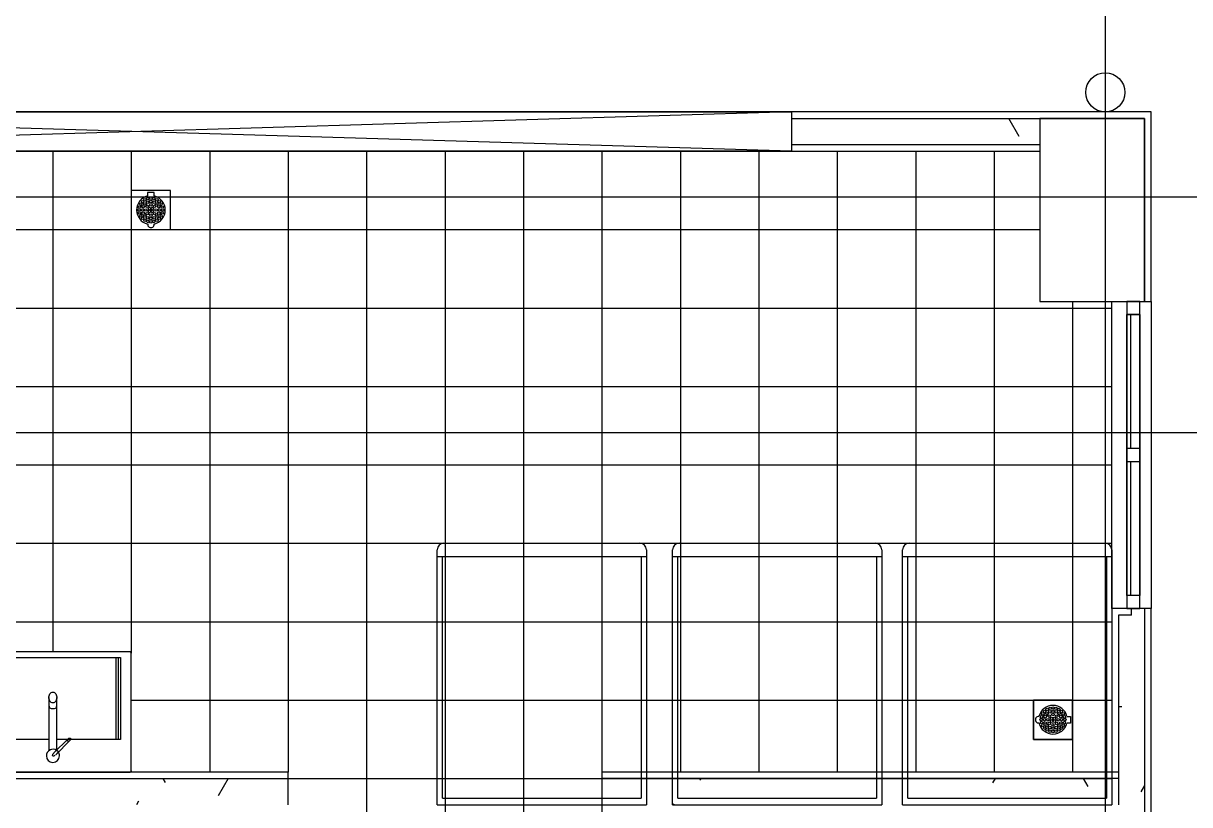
# Model space of a CAD drawing. Header units: millimetres. Extents: x -145636 to 131102, y -135903 to -7470.
# Drawn here: x 23482 to 27942, y -18323 to -15334 of the extents above; entities that cross this region are included whole.
import ezdxf

# ---------------------------------------------------------------- set-up
doc = ezdxf.new("R2010")
doc.units = ezdxf.units.MM
doc.layers.add('M_ARCHI', color=8, linetype='Continuous')

# ---------------------------------------------------------------- blocks, each defined once
blk = doc.blocks.new('RF Archi 21.10.2024')
at = {"layer": 'M_ARCHI', "color": 8}
for p, q in [((-138786, -25375.2), (-138786, -138101)), ((-138761, -32078.5), (-145836, -32078.5)), ((-145011, -32078.5), (-139986, -32078.5)), ((-139986, -32228.5), (-145011, -32078.5)), ((-139986, -32078.5), (-145011, -32228.5)), ((-139986, -32078.5), (-139986, -32228.5)), ((-139986, -32078.5), (-139986, -32228.5)), ((-139986, -32103.5), (-139036, -32103.5)), ((-139986, -32103.5), (-138936, -32103.5)), ((-139036, -32103.5), (-138636, -32103.5)), ((-138636, -32103.5), (-139036, -32103.5)), ((-139036, -32103.5), (-139036, -32803.5)), ((-138936, -32103.5), (-138761, -32103.5)), ((-138736, -32078.5), (-138761, -32078.5)), ((-138736, -32078.5), (-138761, -32078.5)), ((-138761, -32103.5), (-138636, -32103.5)), ((-138761, -32103.5), (-138736, -32103.5)), ((-138636, -32078.5), (-138736, -32078.5)), ((-138611, -32078.5), (-138636, -32078.5)), ((-138636, -32103.5), (-138636, -32703.5)), ((-138636, -32103.5), (-138636, -32703.5)), ((-138636, -32803.5), (-138636, -32103.5)), ((-138611, -32803.5), (-138611, -32078.5)), ((-139986, -32203.5), (-139036, -32203.5)), ((-145636, -32228.5), (-139036, -32228.5)), ((-139986, -32228.5), (-145011, -32228.5)), ((-142511, -32378.5), (-142511, -32528.5)), ((-142361, -32378.5), (-142511, -32378.5)), ((-142511, -32378.5), (-142511, -32528.5)), ((-142361, -32378.5), (-142511, -32378.5)), ((-142361, -32528.5), (-142361, -32378.5)), ((-142361, -32528.5), (-142361, -32378.5)), ((-152583.2, -32403.5), (-121724.8, -32403.5)), ((-142448.5, -32386), (-142448.5, -32399.9)), ((-142423.5, -32386), (-142448.5, -32386)), ((-142423.5, -32399.9), (-142423.5, -32386)), ((-142511, -32528.5), (-142361, -32528.5)), ((-142511, -32528.5), (-142361, -32528.5)), ((-138636, -32703.5), (-138636, -32803.5)), ((-138636, -32703.5), (-138636, -32803.5)), ((-139036, -32803.5), (-138636, -32803.5)), ((-138761, -32803.5), (-138611, -32803.5)), ((-138761, -33978.5), (-138761, -32803.5)), ((-138761, -32803.5), (-138611, -32803.5)), ((-138703.8, -32803.5), (-138703.8, -32853.5)), ((-138653.8, -32803.5), (-138703.8, -32803.5)), ((-138653.8, -32853.5), (-138653.8, -32803.5)), ((-138611, -32803.5), (-138611, -33978.5)), ((-138703.8, -32853.5), (-138653.8, -32853.5)), ((-138703.8, -32853.5), (-138703.8, -33928.5)), ((-138703.8, -32853.5), (-138653.8, -32853.5)), ((-138703.8, -33928.5), (-138703.8, -32853.5)), ((-138653.8, -32853.5), (-138703.8, -32853.5)), ((-138688.8, -33366), (-138688.8, -32853.5)), ((-138688.8, -32853.5), (-138653.8, -32853.5)), ((-138653.8, -32853.5), (-138653.8, -33366)), ((-138653.8, -33928.5), (-138653.8, -32853.5)), ((-138653.8, -32853.5), (-138653.8, -33928.5)), ((-138688.8, -33316), (-138688.8, -32903.5)), ((-138653.8, -32903.5), (-138653.8, -33316)), ((-145570.6, -33304.1), (-131314.5, -33304.1)), ((-138653.8, -33366), (-138703.8, -33366)), ((-138703.8, -33366), (-138703.8, -33416)), ((-138703.8, -33366), (-138703.8, -33416)), ((-138653.8, -33366), (-138688.8, -33366)), ((-138653.8, -33416), (-138653.8, -33366)), ((-138653.8, -33416), (-138653.8, -33366)), ((-138703.8, -33416), (-138653.8, -33416)), ((-138688.8, -33928.5), (-138688.8, -33416)), ((-138688.8, -33416), (-138653.8, -33416)), ((-138653.8, -33416), (-138653.8, -33928.5)), ((-138688.8, -33878.5), (-138688.8, -33466)), ((-138653.8, -33466), (-138653.8, -33878.5)), ((-141341, -34728.5), (-141341, -33753.5)), ((-141316, -33728.5), (-140566, -33728.5)), ((-140541, -33753.5), (-140541, -34728.5)), ((-140441, -34728.5), (-140441, -33753.5)), ((-140416, -33728.5), (-139666, -33728.5)), ((-139641, -33753.5), (-139641, -34728.5)), ((-139561, -34728.5), (-139561, -33753.5)), ((-139536, -33728.5), (-138786, -33728.5)), ((-138761, -33753.5), (-138761, -34728.5)), ((-141341, -33778.5), (-140541, -33778.5)), ((-141321, -34703.5), (-141321, -33778.5)), ((-140561, -33778.5), (-140561, -34703.5)), ((-140441, -33778.5), (-139641, -33778.5)), ((-140421, -34703.5), (-140421, -33778.5)), ((-139661, -33778.5), (-139661, -34703.5)), ((-139561, -33778.5), (-138761, -33778.5)), ((-139541, -34703.5), (-139541, -33778.5)), ((-138781, -33778.5), (-138781, -34703.5)), ((-138653.8, -33928.5), (-138703.8, -33928.5)), ((-138703.8, -33928.5), (-138703.8, -33978.5)), ((-138653.8, -33928.5), (-138703.8, -33928.5)), ((-138653.8, -33928.5), (-138703.8, -33928.5)), ((-138653.8, -33928.5), (-138688.8, -33928.5)), ((-138653.8, -33978.5), (-138653.8, -33928.5)), ((-138761, -33978.5), (-138761, -34603.5)), ((-138611, -33978.5), (-138761, -33978.5)), ((-138611, -33978.5), (-138761, -33978.5)), ((-138703.8, -33978.5), (-138653.8, -33978.5)), ((-138686, -34003.5), (-138686, -33978.5)), ((-138636, -33978.5), (-138636, -41228.5)), ((-138636, -33978.5), (-138636, -41228.5)), ((-138611, -41228.5), (-138611, -33978.5)), ((-138736, -34003.5), (-138736, -34603.5)), ((-138686, -34003.5), (-138736, -34003.5)), ((-142516, -34143.5), (-143106, -34143.5)), ((-143070.1, -34164.9), (-142551.9, -34164.9)), ((-143051.9, -34164.9), (-142570.1, -34164.9)), ((-142570.1, -34164.9), (-142570.1, -34478.5)), ((-142561, -34164.9), (-142561, -34478.5)), ((-142561, -34164.9), (-142561, -34478.5)), ((-142551.9, -34164.9), (-142551.9, -34478.5)), ((-142511, -34598.5), (-142511, -34148.5)), ((-142822.2, -34304.7), (-142819.8, -34301.9)), ((-142819.8, -34301.9), (-142817.1, -34299.8)), ((-142817.1, -34299.8), (-142814.1, -34298.4)), ((-142814.1, -34298.4), (-142811, -34298)), ((-142811, -34298), (-142807.9, -34298.4)), ((-142807.9, -34298.4), (-142804.9, -34299.8)), ((-142804.9, -34299.8), (-142802.2, -34301.9)), ((-142802.2, -34301.9), (-142799.9, -34304.7)), ((-142826, -34318.4), (-142826, -34353.4)), ((-142825.9, -34316.2), (-142825.3, -34312.1)), ((-142825.9, -34320.5), (-142825.9, -34316.2)), ((-142825.3, -34324.7), (-142825.9, -34320.5)), ((-142825.3, -34312.1), (-142824, -34308.2)), ((-142824, -34328.6), (-142825.3, -34324.7)), ((-142824, -34308.2), (-142822.2, -34304.7)), ((-142822.2, -34332), (-142824, -34328.6)), ((-142819.8, -34334.9), (-142822.2, -34332)), ((-142817.1, -34337), (-142819.8, -34334.9)), ((-142814.1, -34338.3), (-142817.1, -34337)), ((-142811, -34338.7), (-142814.1, -34338.3)), ((-142807.9, -34338.3), (-142811, -34338.7)), ((-142804.9, -34337), (-142807.9, -34338.3)), ((-142802.2, -34334.9), (-142804.9, -34337)), ((-142799.9, -34332), (-142802.2, -34334.9)), ((-142799.9, -34304.7), (-142798, -34308.2)), ((-142798, -34328.6), (-142799.9, -34332)), ((-142798, -34308.2), (-142796.7, -34312.1)), ((-142796.7, -34324.7), (-142798, -34328.6)), ((-142796.7, -34312.1), (-142796.1, -34316.2)), ((-142796.1, -34320.5), (-142796.7, -34324.7)), ((-142796.1, -34316.2), (-142796.1, -34320.5)), ((-142796, -34353.4), (-142796, -34318.4)), ((-139061, -34328.5), (-139061, -34478.5)), ((-138911, -34328.5), (-139061, -34328.5)), ((-139061, -34478.5), (-139061, -34328.5)), ((-139061, -34328.5), (-138911, -34328.5)), ((-138911, -34478.5), (-138911, -34328.5)), ((-138911, -34328.5), (-138911, -34478.5)), ((-142826, -34353.4), (-142826, -34521.5)), ((-142796, -34521.1), (-142796, -34353.4)), ((-138932.4, -34391), (-138918.5, -34391)), ((-138918.5, -34391), (-138918.5, -34416)), ((-138918.5, -34416), (-138932.4, -34416)), ((-142825.1, -34478.5), (-143070.1, -34478.5)), ((-142825.1, -34478.5), (-143051.9, -34478.5)), ((-142752.8, -34476.2), (-142806.9, -34530.3)), ((-142551.9, -34478.5), (-142796.9, -34478.5)), ((-142570.1, -34478.5), (-142796.9, -34478.5)), ((-142755.7, -34482.2), (-142755.6, -34481)), ((-142755.6, -34481), (-142755.2, -34479.8)), ((-142755.2, -34479.8), (-142754.6, -34478.5)), ((-142754.6, -34478.5), (-142753.8, -34477.4)), ((-142753.8, -34477.4), (-142752.8, -34476.2)), ((-142752.8, -34476.2), (-142751.7, -34475.3)), ((-142751.7, -34475.3), (-142750.5, -34474.5)), ((-142750.5, -34474.5), (-142749.3, -34473.9)), ((-142749.3, -34473.9), (-142748, -34473.5)), ((-142748, -34473.5), (-142746.8, -34473.4)), ((-142746.8, -34473.4), (-142745.7, -34473.5)), ((-142745.7, -34473.5), (-142744.8, -34473.9)), ((-142744.8, -34473.9), (-142744, -34474.5)), ((-142744, -34481), (-142744.8, -34482.2)), ((-142744, -34474.5), (-142743.4, -34475.3)), ((-142743.4, -34479.8), (-142744, -34481)), ((-142743.4, -34475.3), (-142743, -34476.2)), ((-142743, -34478.5), (-142743.4, -34479.8)), ((-142743, -34476.2), (-142742.9, -34477.3)), ((-142742.9, -34477.3), (-142743, -34478.5)), ((-139061, -34478.5), (-138911, -34478.5)), ((-138911, -34478.5), (-139061, -34478.5)), ((-142799.8, -34537.4), (-142745.8, -34483.3)), ((-142796.2, -34532.9), (-142786.9, -34523.6)), ((-142789, -34525.7), (-142795.3, -34519.5)), ((-142755.6, -34483.3), (-142755.7, -34482.2)), ((-142755.2, -34484.3), (-142755.6, -34483.3)), ((-142754.6, -34485.1), (-142755.2, -34484.3)), ((-142753.8, -34485.7), (-142754.6, -34485.1)), ((-142752.9, -34486), (-142753.8, -34485.7)), ((-142751.8, -34486.2), (-142752.9, -34486)), ((-142750.6, -34486), (-142751.8, -34486.2)), ((-142749.3, -34485.7), (-142750.6, -34486)), ((-142748.1, -34485.1), (-142749.3, -34485.7)), ((-142746.9, -34484.3), (-142748.1, -34485.1)), ((-142745.8, -34483.3), (-142746.9, -34484.3)), ((-142744.8, -34482.2), (-142745.8, -34483.3)), ((-142812.4, -34539.9), (-142812.2, -34538.6)), ((-142812.2, -34538.6), (-142811.7, -34537.1)), ((-142811.7, -34537.1), (-142811, -34535.6)), ((-142811, -34535.6), (-142810, -34534)), ((-142810, -34534), (-142808.7, -34532.3)), ((-142808.2, -34542.7), (-142809.4, -34542.9)), ((-142808.7, -34532.3), (-142807.4, -34530.8)), ((-142806.9, -34542.3), (-142808.2, -34542.7)), ((-142807.4, -34530.8), (-142805.8, -34529.3)), ((-142805.5, -34541.7), (-142806.9, -34542.3)), ((-142805.8, -34529.3), (-142804.2, -34528)), ((-142804.1, -34540.8), (-142805.5, -34541.7)), ((-142802.6, -34539.8), (-142804.1, -34540.8)), ((-142790.5, -34527.2), (-142796.2, -34532.9)), ((-141911, -34603.5), (-143711, -34603.5)), ((-143106, -34603.5), (-142516, -34603.5)), ((-141911, -34728.5), (-141911, -34603.5)), ((-138761, -34603.5), (-140711, -34603.5)), ((-140711, -34603.5), (-140711, -34628.5)), ((-138736, -34603.5), (-138761, -34603.5)), ((-138736, -34603.5), (-138736, -34628.5)), ((-138736, -34603.5), (-138736, -34628.5)), ((-143711, -34628.5), (-142836, -34628.5)), ((-142836, -34628.5), (-142734.5, -34628.5)), ((-142734.5, -34628.5), (-141911, -34628.5)), ((-138761, -34628.5), (-140711, -34628.5)), ((-140711, -34628.5), (-140711, -34753.5)), ((-140711, -34628.5), (-138761, -34628.5)), ((-138736, -34628.5), (-138761, -34628.5)), ((-138736, -34628.5), (-138761, -34628.5)), ((-138736, -34628.5), (-138736, -34728.5)), ((-138736, -34628.5), (-138736, -34728.5)), ((-141321, -34703.5), (-140561, -34703.5)), ((-140421, -34703.5), (-139661, -34703.5)), ((-139541, -34703.5), (-138781, -34703.5)), ((-141341, -34728.5), (-140541, -34728.5)), ((-140441, -34728.5), (-139641, -34728.5)), ((-139561, -34728.5), (-138761, -34728.5))]:
    blk.add_line(p, q, dxfattribs=at)
at = {"layer": 'M_ARCHI', "color": 8, "linetype": 'Continuous'}
for p, q in [((-139114.8, -32171.8), (-139154.3, -32103.5)), ((-142811, -32228.5), (-142811, -34143.5)), ((-142511, -32228.5), (-142511, -34148.5)), ((-142211, -32228.5), (-142211, -34603.5)), ((-141911, -32228.5), (-141911, -34603.5)), ((-141611, -32228.5), (-141611, -41203.5)), ((-141311, -32228.5), (-141311, -41203.5)), ((-141011, -32228.5), (-141011, -41203.5)), ((-140711, -32228.5), (-140711, -41203.5)), ((-140411, -32228.5), (-140411, -34603.1)), ((-140111, -32228.5), (-140111, -34602.8)), ((-139811, -32228.5), (-139811, -34602.4)), ((-139511, -32228.5), (-139511, -34602.1)), ((-139211, -32228.5), (-139211, -34601.7)), ((-145636, -32528.5), (-142511, -32528.5)), ((-142361, -32528.5), (-139036.7, -32528.5)), ((-145836, -32828.5), (-138761, -32828.5)), ((-138911, -32803.5), (-138911, -34328.5)), ((-145836, -33128.5), (-138761, -33128.5)), ((-145836, -33428.5), (-138761, -33428.5)), ((-145836, -33728.5), (-138761, -33728.5)), ((-145836, -34028.5), (-138761, -34028.5)), ((-142511, -34328.5), (-138761, -34328.5)), ((-138736, -34353.1), (-138722.8, -34353.1)), ((-138911, -34478.5), (-138911, -34601.4)), ((-142511, -34598.5), (-142511, -34603.5)), ((-142380.3, -34643.7), (-142389.2, -34628.5)), ((-142140.2, -34628.5), (-142178.7, -34695.1)), ((-141911, -34628.5), (-140711, -34628.5)), ((-140332.6, -34634.6), (-140336.1, -34628.5)), ((-139207.3, -34628.5), (-139217, -34645.3)), ((-138851.7, -34659.5), (-138869.6, -34628.5)), ((-138636, -34655), (-138650, -34679.3)), ((-142483.7, -34715.5), (-142491.2, -34728.5)), ((-140435.9, -34724.6), (-140438.2, -34728.5))]:
    blk.add_line(p, q, dxfattribs=at)
at = {"layer": 'M_ARCHI', "color": 8}
for centre, radius in [((-138786, -32003.5), 75), ((-142474.8, -32430.7), 5), ((-142467.8, -32421.7), 5), ((-142459, -32430.5), 5), ((-142458.8, -32414.7), 5), ((-142448.4, -32423.4), 5), ((-142447.4, -32409.9), 5), ((-142436, -32408.5), 5), ((-142436, -32421), 5), ((-142436, -32433.5), 5), ((-142424.7, -32409.9), 5), ((-142423.6, -32423.4), 5), ((-142413.3, -32414.6), 5), ((-142413, -32430.5), 5), ((-142404.2, -32421.7), 5), ((-142397.2, -32430.7), 5), ((-142481, -32453.5), 5), ((-142479.6, -32442.1), 5), ((-142479.5, -32464.9), 5), ((-142474.8, -32476.3), 5), ((-142468.5, -32453.5), 5), ((-142466, -32441), 5), ((-142466, -32465.9), 5), ((-142459, -32476.5), 5), ((-142456, -32453.5), 5), ((-142450.1, -32439.3), 5), ((-142450.1, -32467.6), 5), ((-142441.3, -32448.2), 5), ((-142441.3, -32458.8), 5), ((-142436, -32473.5), 5), ((-142430.7, -32448.2), 5), ((-142430.7, -32458.8), 5), ((-142421.9, -32439.3), 5), ((-142421.9, -32467.6), 5), ((-142416, -32453.5), 5), ((-142413, -32476.5), 5), ((-142406, -32441), 5), ((-142406, -32465.9), 5), ((-142403.5, -32453.5), 5), ((-142397.2, -32476.2), 5), ((-142392.5, -32442.1), 5), ((-142392.5, -32464.8), 5), ((-142391, -32453.5), 5), ((-142467.8, -32485.3), 5), ((-142458.7, -32492.3), 5), ((-142448.4, -32483.5), 5), ((-142447.3, -32497), 5), ((-142436, -32486), 5), ((-142436, -32498.5), 5), ((-142424.6, -32497), 5), ((-142423.6, -32483.5), 5), ((-142413.2, -32492.3), 5), ((-142404.2, -32485.3), 5), ((-139029.5, -34392.1), 5), ((-139024.8, -34380.7), 5), ((-139017.8, -34371.7), 5), ((-139016, -34391), 5), ((-139009, -34380.5), 5), ((-139008.7, -34364.6), 5), ((-139000.1, -34389.3), 5), ((-138998.4, -34373.4), 5), ((-138997.3, -34359.9), 5), ((-138986, -34358.5), 5), ((-138986, -34371), 5), ((-138986, -34383.5), 5), ((-138974.6, -34359.9), 5), ((-138973.6, -34373.4), 5), ((-138971.9, -34389.3), 5), ((-138963.2, -34364.7), 5), ((-138963, -34380.5), 5), ((-138956, -34391), 5), ((-138954.2, -34371.7), 5), ((-138947.2, -34380.7), 5), ((-138942.5, -34392.1), 5), ((-139031, -34403.5), 5), ((-139029.6, -34414.8), 5), ((-139024.8, -34426.2), 5), ((-139018.5, -34403.5), 5), ((-139017.8, -34435.3), 5), ((-139016, -34415.9), 5), ((-139009, -34426.5), 5), ((-139006, -34403.5), 5), ((-139000.1, -34417.6), 5), ((-138998.4, -34433.5), 5), ((-138991.3, -34398.2), 5), ((-138991.3, -34408.8), 5), ((-138986, -34423.5), 5), ((-138986, -34436), 5), ((-138980.7, -34398.2), 5), ((-138980.7, -34408.8), 5), ((-138973.6, -34433.5), 5), ((-138971.9, -34417.6), 5), ((-138966, -34403.5), 5), ((-138963, -34426.5), 5), ((-138956, -34415.9), 5), ((-138954.2, -34435.3), 5), ((-138953.5, -34403.5), 5), ((-138947.2, -34426.3), 5), ((-138942.5, -34414.9), 5), ((-138941, -34403.5), 5), ((-139008.8, -34442.3), 5), ((-138997.4, -34447), 5), ((-138986, -34448.5), 5), ((-138974.7, -34447), 5), ((-138963.3, -34442.3), 5)]:
    blk.add_circle(centre, radius, dxfattribs=at)
for centre, radius, start, end in [((-142436, -32453.5), 55, 103.1366, 256.95), ((-142436, -32453.5), 55, 283.05, 76.8634), ((-142436, -32508.5), 12.5, 173.475, 6.525), ((-141316, -33753.5), 25, 90, 180), ((-140566, -33753.5), 25, 0, 90), ((-140416, -33753.5), 25, 90, 180), ((-139666, -33753.5), 25, 0, 90), ((-139536, -33753.5), 25, 90, 180), ((-138786, -33753.5), 25, 0, 90), ((-142516, -34148.5), 5, 0, 90), ((-139041, -34403.5), 12.5, 83.475, 276.525), ((-138986, -34403.5), 55, 13.1366, 166.95), ((-138986, -34403.5), 55, 193.05, 346.8634), ((-142811, -34541.5), 25, 55.2139, 180), ((-142811, -34541.5), 25, 46.7539, 55.2769), ((-142811, -34541.5), 25, 180, 0), ((-142811, -34541.5), 25, 180, 0), ((-142811, -34541.5), 25, 0, 34.8918), ((-142516, -34598.5), 5, 270, 0)]:
    blk.add_arc(centre, radius, start, end, dxfattribs=at)
for centre, major_axis, ratio, start_param, end_param in [((-142811, -34353.4), (-15, 0), 0.481984, 6.021386, 7.853982), ((-142811, -34353.4), (-15, 0), 0.481984, 6.021386, 7.853982), ((-142811, -34353.4), (-15, 0), 0.481984, 1.570796, 3.403392), ((-142811, -34353.4), (15, 0), 0.481984, 4.712389, 6.544985), ((-142809.6, -34540), (3.54, -3.54), 0.422618, 4.268911, 4.712389), ((-142809.6, -34540), (3.54, -3.54), 0.422618, 4.712389, 5.155867)]:
    blk.add_ellipse(centre, major_axis=major_axis, ratio=ratio, start_param=start_param, end_param=end_param, dxfattribs=at)
for points in [[(-142512.5, -34144.9), (-142512.7, -34144.7), (-142513.3, -34144.3), (-142513.8, -34143.9), (-142514.1, -34143.8)], [(-142511.4, -34146.6), (-142511.5, -34146.3), (-142511.8, -34145.7), (-142512.2, -34145.2), (-142512.5, -34144.9)], [(-142514.1, -34603.1), (-142513.8, -34603), (-142513.3, -34602.7), (-142512.7, -34602.3), (-142512.5, -34602)], [(-142512.5, -34602), (-142512.2, -34601.8), (-142511.8, -34601.2), (-142511.5, -34600.6), (-142511.4, -34600.3)]]:
    blk.add_open_spline(points, degree=3, dxfattribs=at)
for points, knots in [([(-142820.7, -34518.4), (-142820.9, -34518.5), (-142821.1, -34518.6), (-142821.7, -34518.9), (-142822.6, -34519.3), (-142823.3, -34519.7), (-142823.7, -34519.9)], [0.2222222, 0.2222222, 0.2222222, 0.2222222, 0.2361111, 0.25, 0.2777778, 0.3333333, 0.3333333, 0.3333333, 0.3333333]), ([(-142798.3, -34519.9), (-142798.7, -34519.7), (-142799.4, -34519.3), (-142800.3, -34518.9), (-142800.9, -34518.6), (-142801.2, -34518.5), (-142801.3, -34518.4)], [0.6666667, 0.6666667, 0.6666667, 0.6666667, 0.7222222, 0.75, 0.7638889, 0.7777778, 0.7777778, 0.7777778, 0.7777778])]:
    blk.add_open_spline(points, degree=3, knots=knots, dxfattribs=at)

msp = doc.modelspace()

# ---------------------------------------------------------------- block references
at = {"layer": 'M_ARCHI', "color": 8, "linetype": 'Continuous'}
msp.add_blockref('RF Archi 21.10.2024', (166405.7, 16405.4), dxfattribs=at)

doc.saveas('drawing.dxf')
